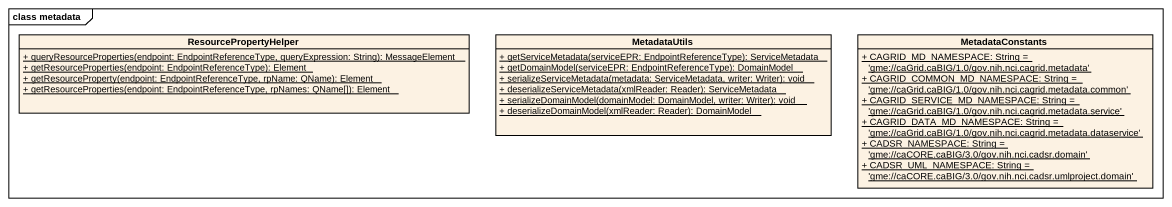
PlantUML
@startuml
mainframe class metadata
hide circle
hide empty members
skinparam classAttributeIconSize 0
class ResourcePropertyHelper {
  {static} + queryResourceProperties(endpoint: EndpointReferenceType, queryExpression: String): MessageElement
  {static} + getResourceProperties(endpoint: EndpointReferenceType): Element
  {static} + getResourceProperty(endpoint: EndpointReferenceType, rpName: QName): Element
  {static} + getResourceProperties(endpoint: EndpointReferenceType, rpNames: QName[]): Element
}
class MetadataUtils {
  {static} + getServiceMetadata(serviceEPR: EndpointReferenceType): ServiceMetadata
  {static} + getDomainModel(serviceEPR: EndpointReferenceType): DomainModel
  {static} + serializeServiceMetadata(metadata: ServiceMetadata, writer: Writer): void
  {static} + deserializeServiceMetadata(xmlReader: Reader): ServiceMetadata
  {static} + serializeDomainModel(domainModel: DomainModel, writer: Writer): void
  {static} + deserializeDomainModel(xmlReader: Reader): DomainModel
}
class MetadataConstants {
  {static} + CAGRID_MD_NAMESPACE: String = 'gme://caGrid.caBIG/1.0/gov.nih.nci.cagrid.metadata'
  {static} + CAGRID_COMMON_MD_NAMESPACE: String = 'gme://caGrid.caBIG/1.0/gov.nih.nci.cagrid.metadata.common'
  {static} + CAGRID_SERVICE_MD_NAMESPACE: String = 'gme://caGrid.caBIG/1.0/gov.nih.nci.cagrid.metadata.service'
  {static} + CAGRID_DATA_MD_NAMESPACE: String = 'gme://caGrid.caBIG/1.0/gov.nih.nci.cagrid.metadata.dataservice'
  {static} + CADSR_NAMESPACE: String = 'gme://caCORE.caBIG/3.0/gov.nih.nci.cadsr.domain'
  {static} + CADSR_UML_NAMESPACE: String = 'gme://caCORE.caBIG/3.0/gov.nih.nci.cadsr.umlproject.domain'
}
@enduml
